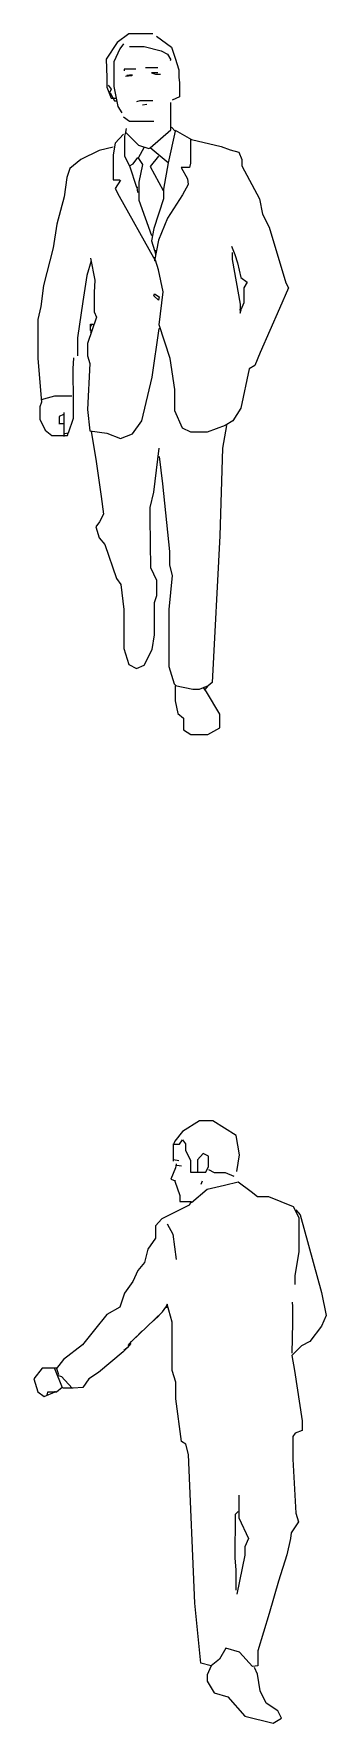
# Model space of a CAD drawing. Header units: millimetres. Extents: x 249 to 279, y 336 to 510.
import ezdxf

# ---------------------------------------------------------------- set-up
doc = ezdxf.new("R2010")
doc.units = ezdxf.units.MM
doc.layers.add('Standard', color=7, linetype='Continuous')

msp = doc.modelspace()

# ---------------------------------------------------------------- linework, layer by layer
at = {"layer": 'Standard', "color": 4, "linetype": 'Continuous'}
for points in [[(261.42, 510.27), (258.95, 510.27), (257.75, 509.37), (256.62, 507.64), (256.69, 505.77), (256.69, 504.77), (257.15, 503.64), (257.62, 503.64)], [(258.42, 509.24), (258.02, 508.71), (257.42, 507.37), (257.42, 504.84), (257.82, 502.77), (258.22, 502.11)], [(261.82, 510.04), (263.35, 508.91), (263.75, 507.77), (264.12, 506.57), (264.12, 505.77), (264.19, 505.24), (264.19, 503.77), (263.42, 503.44)], [(259.02, 508.97), (260.55, 508.97), (262.29, 508.51), (262.95, 508.17), (263.29, 507.57), (263.22, 507.51)], [(259.69, 506.61), (258.49, 506.61), (258.49, 506.44)], [(258.62, 505.91), (259.22, 505.97), (259.35, 506.04)], [(259.29, 506.04), (258.75, 505.97), (258.75, 505.91)], [(260.69, 506.81), (261.95, 506.81)], [(261.95, 506.24), (261.29, 506.24), (261.69, 506.11), (262.22, 506.11)], [(256.82, 504.97), (257.15, 504.57), (256.95, 504.17)], [(257.02, 504.17), (257.49, 503.37), (257.69, 503.37)], [(261.42, 503.34), (260.09, 503.34), (259.75, 503.24)], [(260.82, 502.97), (260.35, 502.91)], [(263.35, 500.64), (263.75, 500.24), (263.02, 496.97), (261.15, 498.51), (263.29, 500.37), (263.29, 503.17)], [(258.42, 501.71), (259.02, 501.24), (260.69, 501.24), (261.55, 501.24)], [(258.69, 500.51), (258.62, 500.11), (259.95, 498.77), (261.02, 498.44), (261.15, 498.51)], [(258.42, 499.91), (257.55, 498.97), (257.35, 497.77), (257.35, 495.21), (258.02, 495.21)], [(258.62, 500.11), (258.52, 499.71), (258.52, 497.64), (259.02, 496.64), (259.42, 496.84), (259.89, 497.51), (260.35, 496.77), (259.99, 494.97), (259.99, 493.11), (261.29, 489.44)], [(265.32, 499.37), (265.32, 496.91), (265.22, 496.47), (264.35, 496.47), (265.02, 495.31), (265.09, 494.71), (264.49, 493.64), (262.95, 491.24), (262.02, 488.97), (261.62, 486.84)], [(263.75, 500.31), (265.42, 499.37), (268.49, 498.64), (269.42, 498.31), (270.29, 498.04), (270.59, 497.31), (270.59, 496.64), (272.42, 493.24), (272.75, 491.64), (273.42, 490.31), (275.15, 484.57), (275.42, 484.04), (274.49, 481.91), (272.49, 477.37), (271.95, 476.04), (271.35, 475.71), (270.49, 471.64), (269.69, 470.31), (268.89, 469.84), (267.02, 469.14), (265.35, 469.14), (264.49, 469.57), (263.69, 471.37), (263.69, 473.57), (263.22, 476.77), (262.09, 480.24), (262.49, 483.64), (262.02, 485.91), (261.69, 486.91)], [(257.35, 498.57), (255.89, 498.24), (254.02, 497.31), (252.89, 496.37), (252.55, 495.44), (252.29, 493.44), (251.55, 490.64), (251.15, 488.17), (250.15, 484.31), (249.89, 482.11), (249.59, 480.77), (249.59, 476.77), (249.95, 472.24), (249.79, 471.77), (249.79, 470.51), (250.35, 469.37), (251.02, 468.81), (252.62, 468.81), (252.69, 469.04)], [(260.49, 498.51), (259.95, 497.51)], [(262.02, 497.64), (261.15, 496.57), (262.49, 494.11)], [(263.02, 496.97), (262.52, 494.24), (262.52, 493.24), (261.55, 490.17), (261.29, 488.91), (261.62, 487.91), (261.82, 487.91)], [(259.02, 496.64), (259.75, 494.44)], [(258.09, 495.17), (257.55, 494.31), (257.95, 493.51), (261.49, 487.17)], [(259.89, 493.91), (259.82, 494.44), (259.89, 494.44)], [(269.55, 488.37), (269.89, 487.51), (270.15, 486.64), (270.49, 485.11), (271.15, 484.64), (270.82, 484.04), (270.82, 482.51), (270.49, 481.77), (270.35, 481.77)], [(255.09, 486.84), (254.62, 485.31), (254.22, 482.64), (253.65, 478.91), (253.65, 477.04)], [(255.02, 487.11), (255.45, 484.84), (255.37, 483.57), (255.4, 482.57), (255.4, 481.57), (255.62, 481.04), (254.69, 478.31), (254.69, 477.04), (254.95, 476.24), (254.69, 471.51), (254.95, 469.31), (256.69, 469.04), (258.09, 468.51), (259.35, 468.97), (260.29, 470.31), (261.35, 474.84), (262.09, 479.84), (262.15, 479.84)], [(261.69, 486.77), (261.55, 487.17), (261.69, 487.17)], [(261.62, 487.91), (261.69, 487.51)], [(269.62, 487.71), (269.62, 486.97), (270.42, 482.37), (270.42, 481.44), (270.55, 481.77)], [(261.62, 483.44), (262.09, 483.11), (262.02, 482.77), (261.55, 483.24), (261.62, 483.44)], [(254.99, 479.64), (254.99, 480.31), (255.29, 480.31)], [(255.15, 480.31), (255.02, 480.11)], [(255.09, 479.71), (255.02, 479.44)], [(253.25, 476.84), (253.2, 475.71), (253.21, 472.24), (253.21, 470.57), (252.69, 469.04), (252.35, 468.97)], [(253.09, 472.87), (251.29, 472.87), (250.15, 472.57), (249.95, 472.51)], [(252.22, 470.97), (251.79, 470.77), (251.79, 470.11)], [(252.25, 471.17), (252.27, 470.17), (252.27, 468.71)], [(251.75, 470.04), (252.22, 470.04)], [(255.09, 469.24), (255.55, 466.37), (256.09, 462.51), (256.35, 460.71), (255.95, 459.91), (255.55, 459.37), (255.89, 458.24), (256.49, 457.57), (257.69, 454.04), (258.15, 453.44), (258.45, 450.84), (258.45, 446.84), (258.95, 445.17), (259.75, 444.77), (260.55, 445.11), (261.35, 446.71), (261.59, 448.24), (261.59, 451.57), (261.85, 452.31), (261.85, 453.84), (261.22, 455.17), (261.19, 457.71), (261.14, 460.31), (261.14, 461.37), (261.55, 462.97), (262.09, 467.51)], [(269.02, 469.84), (268.62, 467.51), (268.35, 458.44), (267.55, 443.31), (267.15, 442.97), (266.22, 442.61), (265.55, 442.61), (263.75, 442.97), (263.75, 441.44), (264.02, 440.11), (264.59, 439.64), (264.59, 438.44), (265.35, 437.94), (267.09, 437.94), (268.35, 438.64), (268.35, 440.04), (266.95, 442.37), (266.62, 442.84)], [(262.09, 466.64), (262.42, 463.84), (263.15, 456.84), (263.15, 455.44), (263.42, 454.37), (263.09, 450.84), (263.09, 444.97), (263.62, 443.17), (263.82, 442.97)], [(267.09, 442.97), (266.82, 442.64)]]:
    msp.add_lwpolyline(points, dxfattribs=at)
at = {"layer": 'Standard', "linetype": 'Continuous'}
for points in [[(270.1, 392.84), (270.37, 394.57), (270.03, 396.57), (267.63, 398.07), (266.23, 398.07), (264.5, 396.97), (263.7, 395.97), (263.53, 395.57), (263.53, 393.9)], [(263.5, 395.67), (264.17, 395.67), (264.5, 396.1), (264.8, 395.7), (264.8, 395.04), (265.3, 393.97), (265.3, 392.77), (266.9, 392.77), (267.17, 393.37), (267.17, 394.44), (266.63, 394.7), (266.03, 394.04), (266.03, 392.77)], [(263.57, 394.1), (264.1, 393.97)], [(263.83, 393.64), (263.77, 393.24), (263.3, 392.04), (263.77, 391.9)], [(263.9, 393.5), (264.37, 393.44)], [(267.17, 393.04), (267.77, 392.74), (268.9, 392.74), (269.77, 392.37)], [(263.7, 391.84), (264.23, 390.37), (264.23, 389.74), (265.37, 389.74), (265.17, 389.37), (262.37, 387.97), (261.7, 387.24), (261.7, 385.97), (260.9, 384.84), (260.57, 383.44), (259.9, 382.64), (259.37, 381.5), (258.5, 380.3), (258.03, 378.84), (256.7, 378.1), (255.43, 376.5), (254.17, 374.97), (252.23, 373.44), (251.5, 372.5), (251.7, 371.9)], [(265.43, 389.64), (267.03, 391.04), (268.83, 391.44), (270.23, 391.77), (271.57, 390.77), (272.23, 390.27), (273.37, 390.27), (275.9, 389.24), (276.47, 388.1), (276.47, 384.57), (276.07, 382.1), (276.07, 381.17)], [(266.5, 391.84), (266.37, 391.5)], [(276.17, 388.9), (276.63, 388.37), (278.83, 380.37), (279.3, 377.97), (278.83, 376.9), (277.63, 375.3), (276.77, 374.84), (275.77, 373.84), (276.03, 372.3), (276.83, 367.1), (276.83, 366.1), (276.1, 365.84), (275.87, 365.5), (275.87, 363.17), (276.17, 357.57), (276.43, 356.7), (275.7, 355.57), (275.63, 354.97), (275.23, 353.3), (274.37, 350.57), (273.43, 347.24), (272.27, 343.37), (272.27, 341.84), (271.7, 341.77), (270.37, 343.24), (268.97, 343.64), (268.3, 342.5), (267.43, 341.84), (266.37, 342.1), (265.77, 348.3), (265.1, 363.64), (264.83, 364.7), (264.37, 364.97), (263.8, 369.37), (263.8, 371.1), (263.43, 372.3), (263.43, 377.3), (262.9, 379.17), (262.77, 378.84)], [(262.9, 387.44), (263.5, 386.37), (263.83, 383.77)], [(258.9, 374.9), (259.23, 375.3), (262.43, 378.37), (262.77, 378.84), (262.97, 378.84)], [(275.8, 374.1), (275.85, 377.24), (275.85, 378.9), (275.83, 379.37)], [(262.1, 377.97), (261.5, 377.44)], [(259.17, 375.1), (258.77, 374.64), (258.43, 374.37)], [(259.77, 375.84), (259.23, 375.3)], [(260.3, 376.37), (259.97, 376.04)], [(258.77, 374.64), (258.37, 374.24), (255.83, 372.1), (254.83, 371.44), (254.23, 370.54), (253.23, 370.49), (252.23, 370.49), (252.1, 370.57)], [(251.5, 372.54), (250.03, 372.54), (249.17, 371.44), (249.57, 370.1), (250.23, 369.64), (251.37, 370.1), (251.37, 370.17)], [(251.3, 372.5), (252.1, 370.57), (251.5, 370.07), (250.57, 370.07), (250.5, 369.77)], [(251.57, 371.84), (252.03, 371.7), (253.1, 370.5)], [(270.3, 359.44), (270.3, 357.1), (271.3, 354.97), (270.93, 354.1), (270.93, 353.24), (270.1, 349.24)], [(270.23, 357.77), (269.93, 357.44), (269.88, 352.97), (269.99, 351.7), (269.99, 349.64)], [(267.43, 341.84), (267.03, 340.9), (267.03, 340.24), (267.77, 339.04), (269.17, 338.64), (270.9, 336.64), (273.83, 335.9), (274.7, 336.44), (274.3, 337.17), (273.1, 337.97), (272.5, 339.24), (272.23, 340.97), (271.9, 341.64)]]:
    msp.add_lwpolyline(points, dxfattribs=at)

doc.saveas('drawing.dxf')
